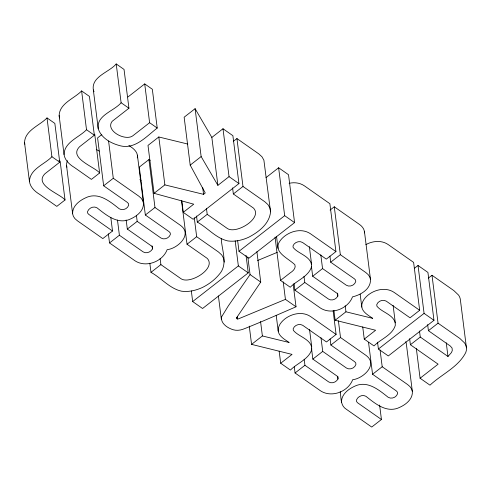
<?xml version="1.0" encoding="UTF-8"?>
<svg xmlns="http://www.w3.org/2000/svg" width="491" height="491" viewBox="0 0 491 491"><rect width="100%" height="100%" fill="white"/><g stroke="black" fill="none" stroke-linecap="round" stroke-linejoin="round"><path stroke-width="0.74" d="M24.55 142.74C24.734 130.287 39.802 125.555 47.013 117.92L54.845 123.407L59.742 162.208L44.982 173.722C33.388 185.285 60.559 193.982 65.027 199.978L56.809 206.386L39.857 194.504C35.07 191.631 30.258 187.353 29.454 181.535L24.55 142.74L24.851 144.188M29.454 181.535C29.638 169.088 44.699 164.356 51.911 156.721L47.013 117.92M59.147 115.747C59.337 103.3 74.399 98.562 81.61 90.927L89.442 96.42L94.346 135.215L79.579 146.735C67.985 158.292 95.156 166.995 99.624 172.985L91.412 179.393L74.46 167.511C69.667 164.638 64.861 160.367 64.051 154.548L59.147 115.747L59.601 117.926M64.051 154.548C64.235 142.095 79.303 137.363 86.514 129.728L81.61 90.927M137.314 157.887C138.444 152.112 133.208 148.202 128.9 145.557M137.394 155.125L143.446 203.029C143.955 210.565 137.13 215.985 130.925 218.802C118.116 225.173 106.578 215.359 97.003 207.822C93.646 205.741 88.828 207.975 87.564 211.535L87.644 213.088L88.681 214.315L112.519 231.022L102.815 238.589L77.369 220.754L74.945 218.655L73.368 216.341L72.631 213.812L66.58 165.909L66.69 163.172L67.457 160.649M293.231 284.743L296.018 306.795C278.956 314.179 261.955 321.709 244.69 328.602C241.087 330.179 237.11 330.885 233.268 329.768C227.701 328.074 220.766 323.741 221.447 317.1L228.278 305.979L250.054 274.579L247.845 257.094M280.521 280.416L290.218 272.849C292.906 271.185 296.263 268.178 294.858 264.71C286.971 257.192 270.044 250.969 282.122 238.393C289.248 231.138 301.634 227.738 310.515 233.79L335.93 251.601L326.294 259.119L302.524 242.456C299.203 240.4 294.183 242.333 292.986 246.003L293.188 247.525L294.373 248.82C299.835 254.264 312.098 257.1 311.57 266.662C308.624 276.562 296.914 280.336 290.249 287.235L280.521 280.416L275.046 237.079M249.268 326.134L251.576 344.381L262.384 335.948L289.181 342.509C284.461 339.201 277.041 335.5 278.293 328.504C279.041 324.569 281.773 321.409 284.823 318.978C291.973 313.393 302.837 311.214 310.686 316.627L336.102 334.439L326.466 341.957L302.695 325.294C299.381 323.238 294.355 325.171 293.158 328.841L293.36 330.363L294.545 331.652C300.007 337.102 312.27 339.938 311.742 349.5C308.796 359.4 297.086 363.174 290.42 370.073L280.692 363.254L279.152 351.09M333.898 310.355L335.144 320.236L345.952 311.803L372.749 318.364C368.035 315.056 360.615 311.349 361.867 304.359C362.616 300.424 365.341 297.264 368.397 294.833C375.547 289.248 386.405 287.063 394.255 292.483L419.67 310.294L410.04 317.812L386.27 301.149C382.949 299.093 377.923 301.026 376.726 304.696L376.928 306.218L378.113 307.507C383.581 312.957 395.844 315.793 395.316 325.349C392.37 335.255 380.654 339.029 373.995 345.928L364.261 339.109L362.726 326.945M364.408 232.918C364.745 229.469 362.309 226.492 359.67 224.577L334.285 206.791L330.069 210.074M364.445 231.543L370.496 279.447C370.914 289.101 360.725 294.968 352.513 296.852C348.015 308.913 331.253 315.265 320.273 307.931L294.895 290.144L294.029 283.301M405.738 341.693L406.309 343.596L412.36 391.499C412.87 399.036 406.045 404.455 399.84 407.278C387.031 413.643 375.492 403.835 365.918 396.292C362.567 394.218 357.743 396.446 356.478 400.005L356.558 401.558L357.595 402.786L381.433 419.492L371.73 427.06L346.284 409.224C340.183 405.548 341.282 397.655 340.202 391.64M72.631 213.812C72.245 206.232 79.131 200.837 85.36 197.953C98.126 191.496 109.683 201.206 119.233 208.785C122.547 210.952 127.599 208.914 128.691 205.183L128.519 203.679L127.39 202.427L103.65 185.788L97.599 137.891L101.815 134.602M341.546 402.282C341.165 394.703 348.045 389.308 354.275 386.423C367.041 379.966 378.598 389.676 388.148 397.262C391.462 399.422 396.513 397.391 397.612 393.653L397.434 392.156L396.305 390.897L372.565 374.265L368.532 342.325M221.263 238.528C221.693 250.214 228.358 264.078 219.391 274.174C214.776 279.858 208.804 284.32 202.261 287.56C195.823 290.469 188.673 292.157 181.596 291.206C169.622 288.573 161.416 278.066 150.983 272.345L149.829 263.225M233.317 141.377L236.932 138.56L258.763 153.861L261.973 156.782L263.888 160.146L270.559 211.842C269.424 223.921 258.567 232.108 248.581 237.306C242.143 240.216 234.993 241.903 227.91 240.952C215.942 238.319 207.73 227.812 197.302 222.092L196.535 216.009M256.897 251.656L260.739 282.067L236.637 317.714L237.024 318.831L238.35 318.911L285.431 299.375L296.018 306.795M126.162 219.943L127.316 229.07L152.4 246.654L152.449 248.955C150.725 252.135 146.349 253.976 143.139 251.883L119.399 235.244L117.478 220.036M311.429 266.38L312.681 276.267L337.765 293.845L337.814 296.147C336.09 299.332 331.713 301.173 328.504 299.08L304.764 282.442L303.997 276.359M311.509 348.457L312.853 359.105L337.937 376.683L337.986 378.984C336.261 382.17 331.885 384.011 328.675 381.918L304.936 365.279L304.168 359.197M419.498 330.971L420.265 337.053L447.982 356.478L451.481 352.532L452.279 350.543L452.082 348.058L450.284 346.014L428.416 330.688L427.649 324.606M144.71 83.912L149.608 122.713L132.852 135.78C125.291 141.537 104.914 130.526 112.187 121.295L128.943 108.229L124.039 69.427L116.214 63.94C109.395 72.208 91.117 76.498 93.339 89.976L98.243 128.777C101.128 137.75 110.303 142.979 118.89 145.391C134.417 150.436 146.312 136.455 157.224 128.047L152.327 89.252L144.71 83.912L127.955 96.979M116.214 63.94L121.111 102.742C114.299 111.003 96.021 115.299 98.243 128.777M187.832 144.066L158.814 136.977L148 145.41L154.051 193.313L193.736 204.182L183.26 212.351L193.159 219.287L238.939 183.573L232.887 135.676L222.994 128.74L211.842 137.437L217.894 185.34L229.045 176.637L222.994 128.74M211.842 137.437L195.093 108.677L184.143 117.214L190.195 165.117L205.269 192.994L203.55 194.332L164.866 184.88L154.051 193.313M103.65 185.788L113.286 178.276L108.579 141.015M150.16 160.459L148.92 159.593L139.291 167.106L145.342 215.009L169.076 231.648L170.211 232.9L170.383 234.403C169.291 238.135 164.233 240.167 160.925 238.006L137.185 221.367L136.418 215.285M190.195 165.117L201.144 156.574L195.093 108.677M148.92 159.593L154.972 207.49L180.357 225.283C193.123 234.311 177.576 248.661 167.155 249.655C162.65 261.715 145.888 268.074 134.915 260.733L109.53 242.947L119.399 235.244M127.316 229.07L137.185 221.367M145.342 215.009L154.972 207.49M197.302 222.092L207.208 214.364L206.441 208.282M207.208 214.364L227.394 228.518C236.337 234.489 263.053 218.145 253.534 208.123L233.348 193.976L242.984 186.457L236.932 138.56M265.999 177.625L278.624 167.775L288.518 174.71L294.569 222.613L248.888 258.248L238.994 251.312L237.65 240.67M150.983 272.345L160.888 264.618L160.121 258.536M160.888 264.618L181.075 278.771C190.017 284.743 216.734 268.399 207.214 258.376L187.028 244.23L196.664 236.711L194.264 217.703M238.994 251.312L284.676 215.678L278.624 167.775M246.04 255.381L248.25 272.867L202.568 308.501L192.675 301.566L238.356 265.932L235.183 240.842M294.895 290.144L304.764 282.442M312.681 276.267L322.55 268.565L320.819 254.878M322.55 268.565L346.29 285.203C349.598 287.364 354.649 285.332 355.748 281.601L355.57 280.097L354.441 278.845L330.701 262.206L340.337 254.688L334.285 206.791M280.692 363.254L292.041 354.398L251.576 344.381M414.422 268.295L418.025 265.478L427.925 272.419L433.976 320.316L388.295 355.95L378.401 349.015L377.536 342.172M338.397 320.801L340.508 337.526L365.893 355.318C378.653 364.347 363.107 378.696 352.685 379.69C348.187 391.75 331.425 398.103 320.445 390.768L295.066 372.976L304.936 365.279M312.853 359.105L322.722 351.403L320.991 337.716M322.722 351.403L346.462 368.041C349.77 370.202 354.821 368.17 355.92 364.432L355.742 362.935L354.612 361.683L330.873 345.044L340.508 337.526M428.385 278.09L432 275.273L453.862 290.598L458.539 295.073A17.744 13.042 -7.2 0 1 460.398 299.964L466.45 347.861M364.261 339.109L375.615 330.253L335.144 320.236M378.401 349.015L424.077 313.381L418.025 265.478M372.565 374.265L382.201 366.746L380.083 350.022M432 275.273L438.052 323.176L459.914 338.502L464.59 342.97A17.744 13.042 -7.2 0 1 465.756 352.538C458.207 367.286 441.612 374.234 429.987 385.171L420.087 378.236L438.113 364.175L410.396 344.75L420.265 337.053M428.416 330.688L438.052 323.176M365.844 244.647C372.601 240.866 381.611 239.976 388.209 244.579L413.618 262.39L419.67 310.294M257.597 260.512L277.268 252.349M289.119 183.339C294.305 182.081 300.032 182.805 304.463 185.886L329.878 203.704L335.93 251.601M96.261 149.424L99.213 151.093M229.045 176.637L238.939 183.573M242.984 186.457L264.815 201.758L268.025 204.686L269.94 208.043L270.559 211.842M284.676 215.678L294.569 222.613M340.337 254.688L365.721 272.48L368.146 274.579L369.741 276.906L370.496 279.447M424.077 313.381L433.976 320.316M121.111 102.742L128.943 108.229M149.608 122.713L157.224 128.047M86.514 129.728L94.346 135.215M139.88 179.596L141.132 180.473M113.286 178.276L138.665 196.062L141.095 198.168L142.685 200.488L143.446 203.029M196.664 236.711L218.495 252.012L221.711 254.939L223.626 258.297L224.24 262.096M238.356 265.932L248.25 272.867M382.201 366.746L407.579 384.539L410.01 386.638L411.599 388.958L412.36 391.499M250.054 274.579L260.739 282.067M58.865 160.293L60.123 161.177L65.027 199.978M51.911 156.721L59.742 162.208M201.144 156.574L217.894 185.34M93.339 89.976L94.026 91.774M66.58 165.909L66.948 167.173M446.251 342.792L447.982 356.478M416.343 348.585L420.087 378.236M409.629 338.667L410.396 344.75M393.107 305.334L395.316 322.82M379.611 405.044L381.433 419.492M360.161 294.17L361.793 307.102M345.185 305.721L345.952 311.803M337.427 293.109L337.814 296.147M329.934 256.124L330.701 262.206M333.125 310.871L336.102 334.439M337.698 376.707L337.986 378.984M330.105 338.962L330.873 345.044M309.361 246.642L311.57 264.127M309.539 329.479L311.742 346.965M294.293 366.894L295.066 372.976M283.221 281.883L285.431 299.375M276.513 236.245L278.047 248.409M276.206 315.277L278.219 331.247M260.561 321.507L262.384 335.948M232.581 187.893L233.348 193.976M237.392 316.799L237.681 319.082M236.828 317.309L237.024 318.831M218.403 295.963L221.38 319.531M202.691 187.488L203.55 194.332M181.823 200.948L183.26 212.351M181.553 200.887L187.028 244.23M191.33 290.924L192.675 301.566M158.814 136.977L164.866 184.88M152.063 245.911L152.449 248.955M110.788 217.335L112.519 231.022M108.376 233.82L109.53 242.947M94.72 134.184L99.624 172.985"/></g></svg>
